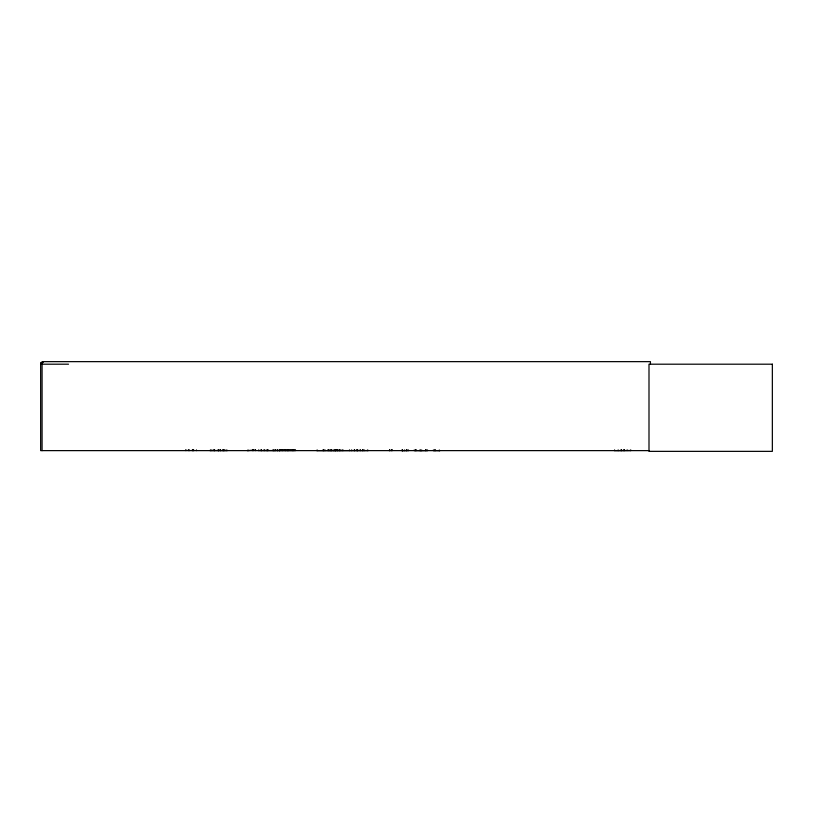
<?xml version="1.0" encoding="UTF-8"?>
<svg xmlns="http://www.w3.org/2000/svg" width="813" height="813" viewBox="0 0 813 813"><rect width="100%" height="100%" fill="white"/><g stroke="black" fill="none" stroke-linecap="round" stroke-linejoin="round"><path stroke-width="1.22" d="M211.837 450.595L211.847 449.904M224.916 450.595L224.916 449.904M614.394 450.626L630.786 450.514M614.557 450.514L614.598 449.904M627.138 450.514L627.169 449.904M316.816 450.626L368.299 450.554M328.503 450.534L328.432 449.721M328.747 450.514L328.808 449.904M223.473 450.534L223.423 449.721M247.406 450.626L255.495 449.965M402.445 450.544L402.465 449.996M408.299 450.544L401.896 450.656M213.677 450.534L213.839 449.721M391.561 450.534L391.642 449.965M336.948 450.534L336.948 449.721M274.53 450.534L274.601 449.965L274.682 450.626M356.907 450.534L356.978 449.965M427.374 450.565L421.032 450.656M209.815 450.534L227.447 450.534M389.031 450.534L391.642 450.443M389.508 450.534L389.6 449.965M43.191 362.557L40.65 362.557L40.65 450.626L649.16 450.626M40.65 364.194L68.536 364.194M279.245 450.056L295.526 450.056M279.215 450.27L295.556 450.27M295.546 450.575L258.798 450.534M223.575 450.534L223.555 449.721M223.118 450.534L223.026 449.965M439.386 450.565L439.305 449.996L439.223 450.656M433.532 450.565L439.874 450.656M420.199 450.544L420.179 449.996M414.345 450.544L420.748 450.656M340.169 450.534L340.088 449.965L340.017 450.626M333.706 450.534L333.625 449.965L333.543 450.626M360.311 450.534L360.24 449.965M293.056 450.534L292.985 449.965L292.914 450.626M273.564 450.534L273.503 449.965L273.432 450.626M264.255 450.534L264.195 449.965M323.361 450.534L323.432 449.721M650.43 364.194L650.43 361.643L42.083 361.643L42.083 450.626M630.746 449.904L630.746 450.626M624.282 449.721L624.282 450.626M623.845 449.721L623.845 450.626M621.498 449.721L621.498 450.626M621.061 449.721L621.061 450.626M618.175 449.904L618.175 450.626M435.097 449.752L435.097 450.656M434.894 449.752L434.894 450.656M433.37 449.935L433.37 450.656M427.536 449.935L427.536 450.656M426.002 449.752L426.002 450.656M425.799 449.752L425.799 450.656M421.683 449.935L421.683 450.656M420.097 449.935L420.097 450.656M415.971 449.752L415.971 450.656M415.768 449.752L415.768 450.656M414.244 449.935L414.244 450.656M408.4 449.935L408.4 450.656M406.876 449.752L406.876 450.656M406.673 449.752L406.673 450.656M404.65 449.904L404.65 450.626M402.608 449.904L402.547 450.656M392.11 449.721L392.181 450.626M391.734 449.904L391.734 450.626M389.691 449.904L389.691 450.626M367.72 449.904L367.72 450.626M364.143 449.904L364.143 450.626M362.893 449.721L362.893 450.626M362.628 449.721L362.628 450.626M360.169 449.904L360.169 450.626M357.69 449.721L357.69 450.626M357.253 449.721L357.253 450.626M357.049 449.904L357.049 450.626M354.59 449.721L354.59 450.626M354.326 449.721L354.326 450.626M351.653 449.904L351.653 450.626M349.499 449.904L349.499 450.626M342.974 449.904L342.964 450.626M342.009 449.904L342.009 450.626M339.743 449.538L339.743 450.626M339.001 449.538L339.001 450.626M337.385 449.721L337.385 450.626M337.202 449.538L337.202 450.626L337.161 449.965M335.606 449.721L335.627 450.626M335.403 449.721L335.403 450.626M335.19 449.721L335.19 450.626M334.722 449.904L334.722 450.626M331.867 449.721L331.867 450.626M331.44 449.721L331.44 450.626M330.495 449.904L330.495 450.626M328.025 449.721L328.025 450.626M325.037 449.904L325.037 450.626M323.828 449.721L323.828 450.626M323.056 449.904L323.056 450.626M317.141 449.904L317.141 450.626M288.066 449.721L288.066 450.626M287.812 449.721L287.812 450.626M285.333 449.904L285.333 450.626M282.253 449.904L282.253 450.626M279.784 449.721L279.784 450.626M279.52 449.721L279.52 450.626M279.387 449.904L279.387 450.626M277.528 449.721L277.528 450.626M277.365 449.538L277.365 450.626M275.566 449.538L275.566 450.626M272.924 449.904L272.924 450.626M267.924 449.721L267.924 450.626M267.599 449.721L267.599 450.626M266.227 449.904L266.227 450.626M264.134 449.904L264.134 450.626M261.39 449.721L261.39 450.626M261.125 449.721L261.125 450.626M258.656 449.904L258.656 450.626M255.567 449.904L255.567 450.626M253.097 449.721L253.097 450.626M252.833 449.721L252.833 450.626M247.995 449.904L247.995 450.626M226.807 449.904L226.807 450.626M223.941 449.904L223.941 450.626M222.945 449.904L222.945 450.626M220.465 449.721L220.465 450.626M220.14 449.721L220.14 450.626M218.148 449.721L218.158 450.626M214.632 449.904L214.632 450.626M214.317 449.904L214.317 450.626M210.455 449.904L210.455 450.626M196.441 449.904L196.441 450.626M193.728 449.904L193.728 450.626M193.037 449.904L193.037 450.626M192.986 449.904L192.986 450.626M192.295 449.904L192.295 450.626M189.531 449.904L189.531 450.626M188.403 449.538L188.403 450.626M185.862 449.538L185.862 450.626M772.35 364.194L648.998 364.194L648.998 451.357L772.35 451.357L772.35 364.194M329.915 450.534L329.885 449.965L329.854 450.626M402.232 450.626L402.232 449.721L402.161 450.626M218.616 450.626L218.616 449.721L218.595 450.626"/></g></svg>
